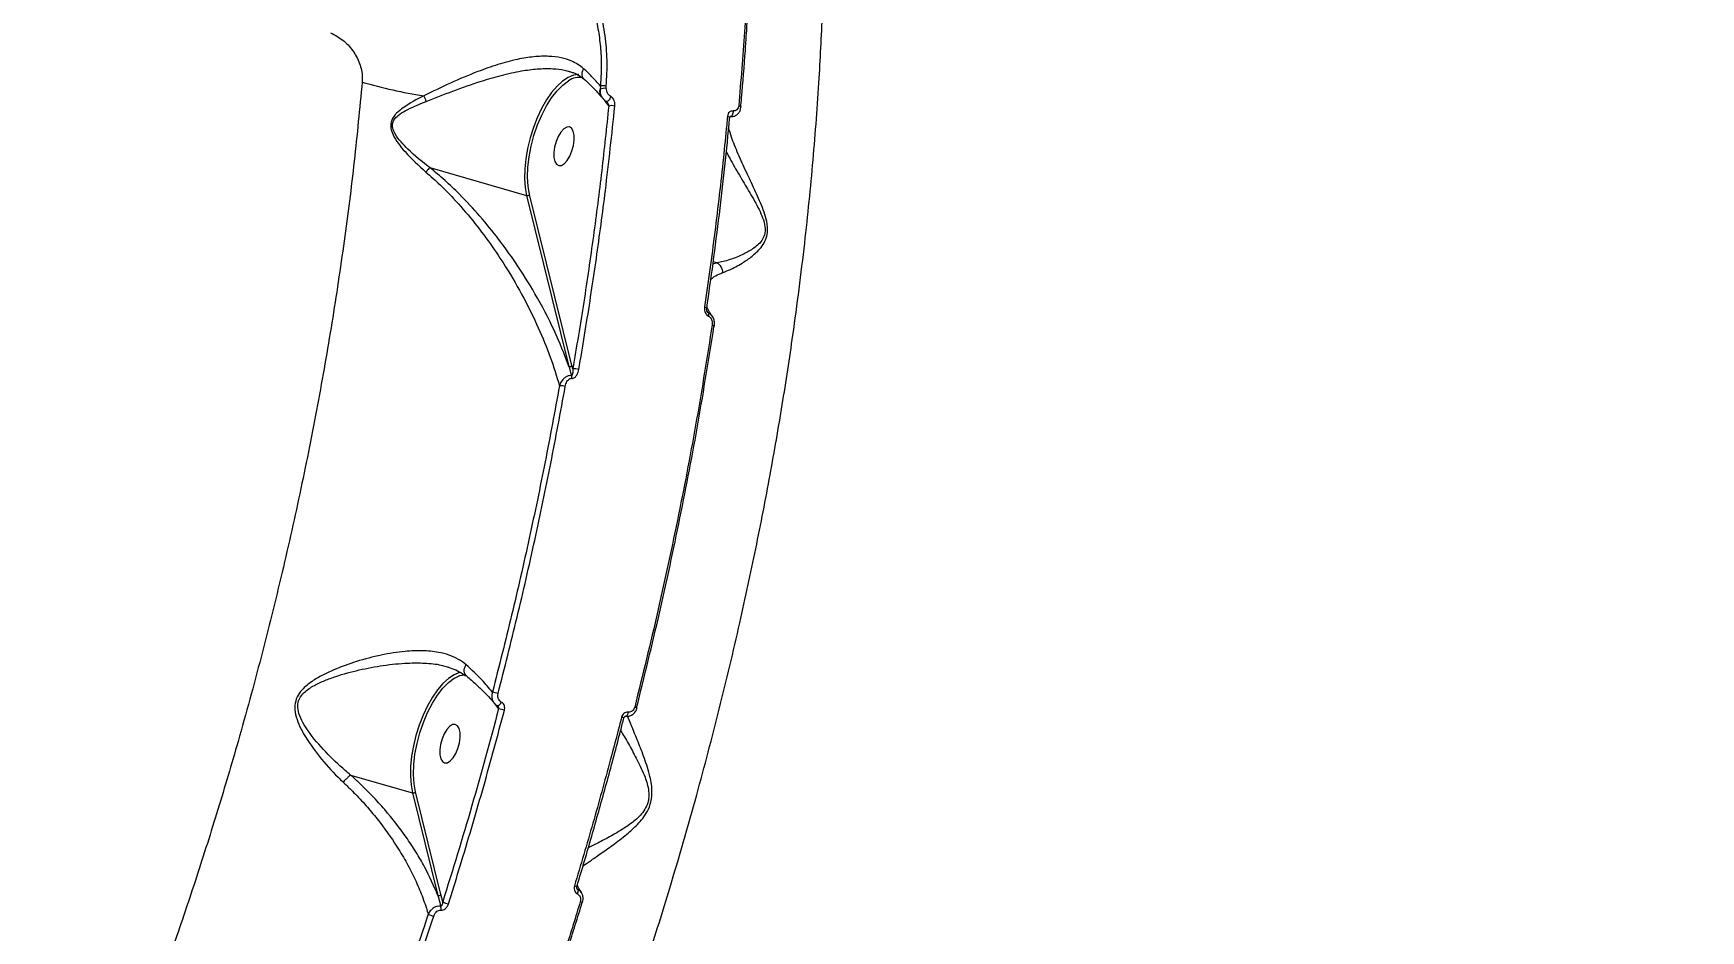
# Model space of a CAD drawing. Header units: millimetres. Extents: x -6328 to 5334, y -5037 to 4112.
# Drawn here: x -2576.2 to -2201.2, y -73.4 to 128.3 of the extents above; entities that cross this region are included whole.
import ezdxf

# ---------------------------------------------------------------- set-up
doc = ezdxf.new("R2010")
doc.units = ezdxf.units.MM
for name, color, linetype in [('DIKOM_ОБЪЕКТ', 7, 'Continuous'), ('DIKOM_РАЗМЕР_ЗОНА', 7, 'Continuous'), ('DIKOM_РАЗМЕР_ОБЪЕКТА', 7, 'Continuous')]:
    doc.layers.add(name, color=color, linetype=linetype)
doc.styles.add('style1', font='arial.ttf', dxfattribs={"width": 0.8})
doc.dimstyles.new('1-50', dxfattribs={"dimtxt": 300, "dimasz": 200, "dimexe": 100, "dimexo": 0, "dimgap": 100, "dimtad": 1, "dimtxsty": 'style1', "dimcen": 200, "dimclrd": 7, "dimclre": 7, "dimclrt": 7, "dimadec": 1, "dimazin": 2, "dimtfac": 1, "dimtmove": 0, "dimatfit": 2, "dimfxl": 0, "dimlwd": 25, "dimlwe": 18, "dimarcsym": 0})

# ---------------------------------------------------------------- blocks, each defined once
blk = doc.blocks.new('*D0')
at = {"layer": 'Defpoints', "color": 0, "transparency": 16777216}
for p in [(-3539.45, 760.32), (3333.52, 448.13), (3333.52, -4437.11)]:
    blk.add_point(p, dxfattribs=at)
at = {"layer": 'DIKOM_РАЗМЕР_ОБЪЕКТА', "color": 7, "lineweight": 18, "transparency": 16777216}
for p, q in [((-3539.45, 760.32), (-3539.45, -4537.11)), ((3333.52, 448.13), (3333.52, -4537.11))]:
    blk.add_line(p, q, dxfattribs=at)
at = {"layer": 'DIKOM_РАЗМЕР_ОБЪЕКТА', "color": 7, "lineweight": 25, "transparency": 16777216}
blk.add_line((-3339.45, -4437.11), (3133.52, -4437.11), dxfattribs=at)
at = {"layer": 'DIKOM_РАЗМЕР_ОБЪЕКТА', "color": 7, "transparency": 16777216}
for points in [[(-3339.45, -4403.77), (-3339.45, -4470.44), (-3539.45, -4437.11)], [(3133.52, -4403.77), (3133.52, -4470.44), (3333.52, -4437.11)]]:
    blk.add_solid(points, dxfattribs=at)
at = {"layer": 'DIKOM_РАЗМЕР_ОБЪЕКТА', "color": 7, "transparency": 16777216, "insert": (-102.96, -4183.94), "char_height": 300, "attachment_point": 5, "style": 'style1'}
blk.add_mtext('6900', dxfattribs=at)
blk = doc.blocks.new('*D1')
at = {"layer": 'Defpoints', "color": 0, "transparency": 16777216}
for p in [(-5040.91, 625.75), (5333.52, 448.13), (5333.52, -4936.78)]:
    blk.add_point(p, dxfattribs=at)
at = {"layer": 'DIKOM_РАЗМЕР_ЗОНА', "color": 7, "lineweight": 18, "transparency": 16777216}
for p, q in [((-5040.91, 625.75), (-5040.91, -5036.78)), ((5333.52, 448.13), (5333.52, -5036.78))]:
    blk.add_line(p, q, dxfattribs=at)
at = {"layer": 'DIKOM_РАЗМЕР_ЗОНА', "color": 7, "lineweight": 25, "transparency": 16777216}
blk.add_line((-4840.91, -4936.78), (5133.52, -4936.78), dxfattribs=at)
at = {"layer": 'DIKOM_РАЗМЕР_ЗОНА', "color": 7, "transparency": 16777216}
for points in [[(-4840.91, -4903.45), (-4840.91, -4970.11), (-5040.91, -4936.78)], [(5133.52, -4903.45), (5133.52, -4970.11), (5333.52, -4936.78)]]:
    blk.add_solid(points, dxfattribs=at)
at = {"layer": 'DIKOM_РАЗМЕР_ЗОНА', "color": 7, "transparency": 16777216, "insert": (-104.69, -4683.61), "char_height": 300, "attachment_point": 5, "style": 'style1'}
blk.add_mtext('10400', dxfattribs=at)
blk = doc.blocks.new('*D2')
at = {"layer": 'Defpoints', "color": 0, "transparency": 16777216}
for p in [(-5303.77, 2121.42), (-1621.11, 2121.42), (560.33, -2395.62)]:
    blk.add_point(p, dxfattribs=at)
at = {"layer": 'DIKOM_РАЗМЕР_ОБЪЕКТА', "color": 7, "lineweight": 18, "transparency": 16777216}
for p, q in [((-1621.11, 2121.42), (-5403.77, 2121.42)), ((560.33, -2395.62), (-5403.77, -2395.62))]:
    blk.add_line(p, q, dxfattribs=at)
at = {"layer": 'DIKOM_РАЗМЕР_ОБЪЕКТА', "color": 7, "lineweight": 25, "transparency": 16777216}
blk.add_line((-5303.77, -2195.62), (-5303.77, 1921.42), dxfattribs=at)
at = {"layer": 'DIKOM_РАЗМЕР_ОБЪЕКТА', "color": 7, "transparency": 16777216}
for points in [[(-5337.11, 1921.42), (-5270.44, 1921.42), (-5303.77, 2121.42)], [(-5337.11, -2195.62), (-5270.44, -2195.62), (-5303.77, -2395.62)]]:
    blk.add_solid(points, dxfattribs=at)
at = {"layer": 'DIKOM_РАЗМЕР_ОБЪЕКТА', "color": 7, "transparency": 16777216, "insert": (-5556.94, -137.1), "char_height": 300, "attachment_point": 5, "rotation": 90, "style": 'style1'}
blk.add_mtext('4500', dxfattribs=at)
blk = doc.blocks.new('*D3')
at = {"layer": 'Defpoints', "color": 0, "transparency": 16777216}
for p in [(-1814.92, 4111.71), (-5877.98, -3895.62), (33.33, -3895.62)]:
    blk.add_point(p, dxfattribs=at)
at = {"layer": 'DIKOM_РАЗМЕР_ЗОНА', "color": 7, "lineweight": 18, "transparency": 16777216}
for p, q in [((-1814.92, 4111.71), (-5977.98, 4111.71)), ((33.33, -3895.62), (-5977.98, -3895.62))]:
    blk.add_line(p, q, dxfattribs=at)
at = {"layer": 'DIKOM_РАЗМЕР_ЗОНА', "color": 7, "lineweight": 25, "transparency": 16777216}
blk.add_line((-5877.98, 3911.71), (-5877.98, -3695.62), dxfattribs=at)
at = {"layer": 'DIKOM_РАЗМЕР_ЗОНА', "color": 7, "transparency": 16777216}
for points in [[(-5911.31, 3911.71), (-5844.65, 3911.71), (-5877.98, 4111.71)], [(-5911.31, -3695.62), (-5844.65, -3695.62), (-5877.98, -3895.62)]]:
    blk.add_solid(points, dxfattribs=at)
at = {"layer": 'DIKOM_РАЗМЕР_ЗОНА', "color": 7, "transparency": 16777216, "insert": (-6131.15, 108.05), "char_height": 300, "attachment_point": 5, "rotation": 90, "style": 'style1'}
blk.add_mtext('8000', dxfattribs=at)

msp = doc.modelspace()

# ---------------------------------------------------------------- linework, layer by layer
at = {"layer": 'DIKOM_ОБЪЕКТ', "color": 7, "linetype": 'Continuous', "lineweight": 15}
for p, q in [((-2448.637, 116.426), (-2448.73, 115.715)), ((-2447.318, 115.924), (-2447.316, 116.415)), ((-2448.378, 113.973), (-2448.419, 114.022)), ((-2447.821, 113.348), (-2447.535, 112.967)), ((-2447.535, 112.967), (-2446.765, 111.945)), ((-2486.985, 98.106), (-2465.234, 91.845)), ((-2465.234, 91.845), (-2455.705, 53.441)), ((-2455.034, 53.658), (-2464.563, 92.063)), ((-2422.41, 76.698), (-2423.333, 76.402)), ((-2422.41, 76.698), (-2423.26, 76.943)), ((-2454.845, 52.892), (-2455.034, 53.658)), ((-2483.348, -13.973), (-2482.775, -14.121)), ((-2472.5, -22.238), (-2471.528, -23.527)), ((-2504.815, -38.401), (-2490.895, -42.408)), ((-2490.895, -42.408), (-2485.169, -65.485)), ((-2484.498, -65.268), (-2490.224, -42.19)), ((-2484.094, -66.926), (-2484.498, -65.268))]:
    msp.add_line(p, q, dxfattribs=at)
at = {"layer": 'DIKOM_ОБЪЕКТ', "color": 7, "linetype": 'Continuous', "lineweight": 15, "flags": 128}
for points in [[(-2453.492, 119.018), (-2453.531, 119.019), (-2454.688, 118.876), (-2455.9, 118.389), (-2457.141, 117.569), (-2458.385, 116.433), (-2459.603, 115.007), (-2460.771, 113.321), (-2461.861, 111.412), (-2462.852, 109.321), (-2463.721, 107.094), (-2464.449, 104.779), (-2465.021, 102.426), (-2465.425, 100.086), (-2465.651, 97.809), (-2465.694, 95.647), (-2465.554, 93.644), (-2465.234, 91.845)], [(-2464.563, 92.063), (-2464.885, 93.91), (-2465.013, 95.975), (-2464.942, 98.207), (-2464.675, 100.553), (-2464.218, 102.956), (-2463.582, 105.358), (-2462.783, 107.701), (-2461.839, 109.928), (-2460.774, 111.985), (-2459.613, 113.823), (-2458.385, 115.397), (-2457.119, 116.67), (-2455.845, 117.61), (-2455.795, 117.64)], [(-2447.243, 112.947), (-2447.26, 112.952), (-2447.275, 112.958)], [(-2446.323, 114.106), (-2446.41, 113.848), (-2446.531, 113.591), (-2446.676, 113.356), (-2446.835, 113.161), (-2446.993, 113.022), (-2447.139, 112.95), (-2447.243, 112.947)], [(-2420.059, 109.663), (-2419.901, 109.61), (-2419.769, 109.549), (-2419.667, 109.482), (-2419.599, 109.413), (-2419.569, 109.343), (-2419.568, 109.31)], [(-2418.816, 110.839), (-2418.82, 110.6), (-2418.853, 110.36), (-2418.913, 110.133), (-2418.998, 109.931), (-2419.102, 109.768), (-2419.218, 109.652), (-2419.341, 109.591), (-2419.462, 109.587)], [(-2417.537, 112.053), (-2417.386, 112.002), (-2417.258, 111.944), (-2417.158, 111.88), (-2417.088, 111.813), (-2417.051, 111.745), (-2417.046, 111.701)], [(-2417.046, 111.701), (-2417.049, 111.679), (-2417.05, 111.675)], [(-2458.005, 98.571), (-2457.4, 98.622), (-2456.748, 99.02), (-2456.101, 99.734), (-2455.512, 100.704), (-2455.028, 101.853), (-2454.688, 103.088), (-2454.521, 104.308), (-2454.54, 105.415), (-2454.742, 106.319), (-2455.112, 106.946), (-2455.621, 107.247), (-2456.225, 107.196), (-2456.877, 106.798), (-2457.524, 106.085), (-2458.114, 105.114), (-2458.598, 103.965), (-2458.937, 102.73), (-2459.104, 101.51), (-2459.086, 100.403), (-2458.883, 99.499), (-2458.513, 98.872), (-2458.005, 98.571)], [(-2425.224, 66.807), (-2425.066, 66.756), (-2424.933, 66.701), (-2424.83, 66.643), (-2424.762, 66.586), (-2424.73, 66.532), (-2424.729, 66.501)], [(-2423.503, 62.762), (-2423.352, 62.713), (-2423.224, 62.661), (-2423.122, 62.607), (-2423.051, 62.553), (-2423.014, 62.502), (-2423.008, 62.467)], [(-2423.008, 62.467), (-2423.01, 62.454), (-2423.042, 62.412), (-2423.106, 62.377)], [(-2480.121, -15.322), (-2480.35, -15.377), (-2481.562, -15.864), (-2482.803, -16.684), (-2484.046, -17.82), (-2485.265, -19.246), (-2486.432, -20.932), (-2487.523, -22.841), (-2488.513, -24.932), (-2489.382, -27.159), (-2490.111, -29.474), (-2490.683, -31.827), (-2491.086, -34.167), (-2491.312, -36.443), (-2491.356, -38.606), (-2491.216, -40.609), (-2490.895, -42.408)], [(-2490.224, -42.19), (-2490.547, -40.343), (-2490.674, -38.278), (-2490.604, -36.045), (-2490.336, -33.699), (-2489.879, -31.296), (-2489.244, -28.895), (-2488.444, -26.552), (-2487.5, -24.325), (-2486.435, -22.268), (-2485.275, -20.43), (-2484.046, -18.855), (-2482.78, -17.583), (-2481.506, -16.642), (-2481.456, -16.612)], [(-2481.456, -16.612), (-2480.256, -16.057), (-2479.204, -15.848)], [(-2470.923, -21.985), (-2471.027, -22.204), (-2471.152, -22.405), (-2471.29, -22.578), (-2471.432, -22.712), (-2471.571, -22.798), (-2471.698, -22.832), (-2471.805, -22.813), (-2471.806, -22.812)], [(-2442.405, -24.263), (-2442.439, -24.46), (-2442.489, -24.647), (-2442.554, -24.816), (-2442.632, -24.961), (-2442.719, -25.074), (-2442.812, -25.153), (-2442.906, -25.192), (-2442.999, -25.192)], [(-2440.417, -23.324), (-2440.418, -23.326), (-2440.438, -23.332)], [(-2483.667, -35.682), (-2483.062, -35.631), (-2482.41, -35.232), (-2481.763, -34.519), (-2481.173, -33.549), (-2480.689, -32.4), (-2480.35, -31.165), (-2480.183, -29.945), (-2480.201, -28.838), (-2480.404, -27.934), (-2480.774, -27.306), (-2481.282, -27.006), (-2481.887, -27.057), (-2482.539, -27.455), (-2483.186, -28.168), (-2483.775, -29.139), (-2484.259, -30.288), (-2484.599, -31.523), (-2484.766, -32.743), (-2484.747, -33.85), (-2484.545, -34.753), (-2484.175, -35.381), (-2483.667, -35.682)], [(-2452.634, -67.016), (-2452.634, -67.014), (-2452.654, -67.002)]]:
    msp.add_lwpolyline(points, dxfattribs=at)
at = {"layer": 'DIKOM_ОБЪЕКТ', "color": 7, "linetype": 'Continuous', "lineweight": 15}
for centre, radius, start, end in [((-2473.732, 213.028), 99.841, 253.42356, 261.56612), ((-2453.326, 114.002), 4.398, 80.64588, 124.15846), ((-2447.996, 114.176), 2.34, 73.1074, 105.90041), ((-2495.209, 110.462), 7.821, 18.91657, 29.10677), ((-2446.916, 115.172), 1.893, 163.33371, 217.44212), ((-2447.609, 113.014), 2.925, 84.28964, 112.52326), ((-2446.082, 109.808), 2.243, 72.15912, 107.70878), ((-2465.065, 92.467), 0.645, 254.80473, 321.11622), ((-2425.199, 65.08), 0.924, 338.21262, 21.831), ((-2455.536, 54.063), 0.645, 254.80481, 321.1154), ((-2454.521, 49.495), 3.412, 72.552, 95.45124), ((-2457.655, 45.29), 3.787, 73.05527, 93.00593), ((-2456.603, 50.864), 1.524, 355.91798, 18.68085), ((-2475.668, -33.811), 14.328, 73.69483, 78.92563), ((-2474.6, -38.728), 15.508, 73.60978, 78.57433), ((-2444.194, -27.076), 1.72, 60.93123, 79.27134), ((-2441.272, -24.863), 1.761, 60.93976, 78.83933), ((-2490.726, -41.785), 0.645, 254.80473, 321.11622), ((-2453.275, -59.742), 3.763, 251.52054, 259.83747), ((-2485, -64.863), 0.645, 254.80481, 321.1154), ((-2479.14, -54.24), 13.619, 248.66655, 254.31377), ((-2454.787, -64.534), 1.138, 329.27171, 20.97226), ((-2452.089, -63.702), 3.358, 251.35667, 260.66363), ((-2482.746, -58.078), 12.483, 248.25995, 254.26813), ((-2486.332, -68.372), 1.858, 348.07672, 15.58212)]:
    msp.add_arc(centre, radius, start, end, dxfattribs=at)
for points, knots in [([(-2602.718, -347.994), (-2598.991, -345.088), (-2591.683, -339.389), (-2580.787, -329.571), (-2570.029, -318.939), (-2559.284, -307.271), (-2548.402, -294.392), (-2538.72, -281.93), (-2530.224, -270.222), (-2523.28, -260.135), (-2516.654, -250.026), (-2510.335, -239.932), (-2504.112, -229.53), (-2496.681, -216.537), (-2488.156, -200.722), (-2478.794, -182.031), (-2470.144, -163.452), (-2462.187, -145.12), (-2455.168, -127.804), (-2448.806, -111.042), (-2443.161, -95.205), (-2437.895, -79.457), (-2432.459, -62.111), (-2427.067, -43.469), (-2421.827, -23.556), (-2417.425, -5.092), (-2413.639, 12.477), (-2410.465, 28.823), (-2407.69, 44.834), (-2405.033, 62.221), (-2402.673, 80.598), (-2400.722, 99.868), (-2399.415, 117.416), (-2398.615, 133.831), (-2398.254, 148.857), (-2398.265, 163.343), (-2398.638, 177.334), (-2399.347, 191.099), (-2400.129, 200.002), (-2400.52, 204.458)], [0, 0, 0, 0, 0.0321108, 0.0629807, 0.0939441, 0.1252643, 0.1566821, 0.189835, 0.2117861, 0.2337707, 0.2537041, 0.2736375, 0.2936718, 0.313706, 0.3466387, 0.3796847, 0.4118208, 0.4412262, 0.470712, 0.4960472, 0.5214337, 0.5455273, 0.5696649, 0.6018539, 0.6313075, 0.6608414, 0.6862174, 0.7116447, 0.7357766, 0.7599525, 0.7922219, 0.8217486, 0.8513558, 0.8767942, 0.9022838, 0.9264743, 0.9507088, 0.9753312, 1, 1, 1, 1]), ([(-2414.67, 176.516), (-2414.688, 171.323), (-2414.725, 160.929), (-2415.274, 144.929), (-2416.156, 128.657), (-2417.076, 117.591), (-2417.537, 112.053)], [0, 0, 0, 0, 0.2488775, 0.4981997, 0.7488727, 1, 1, 1, 1]), ([(-2415.799, 128.158), (-2415.644, 130.465), (-2415.249, 136.315), (-2414.798, 145.597), (-2414.428, 156.004), (-2414.217, 166.179), (-2414.21, 172.817), (-2414.207, 176.075)], [0, 0, 0, 0, 0.141013, 0.3576374, 0.5743382, 0.7910608, 1, 1, 1, 1]), ([(-2470.57, 165.222), (-2468.538, 163.437), (-2465.462, 160.736), (-2461.791, 156.514), (-2458.381, 152.059), (-2455.422, 147.237), (-2452.996, 142.171), (-2450.959, 136.978), (-2449.508, 131.627), (-2448.702, 126.25), (-2448.349, 121.582), (-2448.53, 118.331), (-2448.637, 116.426)], [0, 0, 0, 0, 0.1468748, 0.2222339, 0.2981482, 0.444988, 0.5203448, 0.5962631, 0.7424206, 0.8174389, 0.8930195, 1, 1, 1, 1]), ([(-2447.316, 116.415), (-2447.208, 118.362), (-2446.999, 122.108), (-2447.507, 127.767), (-2448.534, 133.258), (-2450.131, 138.688), (-2452.28, 143.984), (-2454.931, 149.085), (-2458.037, 153.931), (-2461.569, 158.442), (-2465.435, 162.622), (-2468.257, 165.054), (-2469.665, 166.268)], [0, 0, 0, 0, 0.1070822, 0.2059729, 0.3051836, 0.4040767, 0.5033365, 0.6029167, 0.7021785, 0.8013468, 0.9008323, 1, 1, 1, 1]), ([(-2509.302, 128.402), (-2508.371, 127.914), (-2506.53, 126.949), (-2504.253, 124.505), (-2502.684, 121.617), (-2502.133, 119.099), (-2502.198, 117.719), (-2502.216, 117.336)], [0, 0, 0, 0, 0.2385226, 0.4713368, 0.696805, 0.9159909, 1, 1, 1, 1]), ([(-2417.084, 111.677), (-2417.018, 112.374), (-2416.613, 116.665), (-2416.181, 122.164), (-2415.878, 126.926), (-2415.799, 128.158)], [0, 0, 0, 0, 0.1256611, 0.7738258, 1, 1, 1, 1]), ([(-2452.41, 120.341), (-2453.26, 120.968), (-2454.741, 122.062), (-2457.485, 122.861), (-2460.341, 123.204), (-2463.633, 123.079), (-2467.485, 122.454), (-2471.73, 121.316), (-2476.805, 119.521), (-2482.468, 117.107), (-2486.385, 115.224), (-2488.376, 114.267)], [0, 0, 0, 0, 0.1045096, 0.1823156, 0.2623965, 0.3546203, 0.4495241, 0.5618071, 0.6772358, 0.8359151, 1, 1, 1, 1]), ([(-2487.811, 112.998), (-2485.831, 113.77), (-2481.819, 115.334), (-2476.108, 117.366), (-2470.913, 118.903), (-2466.688, 119.846), (-2462.789, 120.36), (-2459.558, 120.397), (-2457.14, 120.169), (-2455.995, 119.795), (-2455.636, 119.678)], [0, 0, 0, 0, 0.1903551, 0.3856144, 0.5183957, 0.6541688, 0.7612577, 0.8710003, 0.959484, 1, 1, 1, 1]), ([(-2452.281, 118.01), (-2452.39, 118.117), (-2452.641, 118.362), (-2452.78, 118.961), (-2452.715, 119.619), (-2452.541, 120.089), (-2452.43, 120.303), (-2452.41, 120.341)], [0, 0, 0, 0, 0.2117773, 0.4846674, 0.7575586, 0.956723, 1, 1, 1, 1]), ([(-2448.637, 116.426), (-2449.26, 117.142), (-2450.369, 118.415), (-2451.789, 119.755), (-2452.41, 120.341)], [0, 0, 0, 0, 0.5623929, 1, 1, 1, 1]), ([(-2502.216, 117.336), (-2502.782, 111.424), (-2503.914, 99.598), (-2506.212, 81.537), (-2508.954, 63.268), (-2512.199, 44.71), (-2515.928, 25.99), (-2520.16, 7.069), (-2524.87, -11.899), (-2529.729, -29.682), (-2534.613, -46.172), (-2539.445, -61.419), (-2544.568, -76.569), (-2549.997, -91.654), (-2555.712, -106.598), (-2561.723, -121.419), (-2568, -136.026), (-2574.334, -149.95), (-2580.669, -163.151), (-2587.42, -176.528), (-2594.83, -190.414), (-2602.926, -204.687), (-2611.889, -219.549), (-2621.756, -234.803), (-2631.343, -248.499), (-2639.86, -259.862), (-2647.755, -269.819), (-2656.266, -279.879), (-2665.391, -289.89), (-2675.311, -299.946), (-2686.017, -309.809), (-2696.55, -318.446), (-2706.147, -325.463), (-2714.796, -331.122), (-2723.423, -336.099), (-2731.991, -340.367), (-2740.493, -343.927), (-2748.899, -346.748), (-2757.224, -348.898), (-2762.667, -349.708), (-2765.393, -350.113)], [0, 0, 0, 0, 0.0277428, 0.0554856, 0.0835918, 0.1116979, 0.1402848, 0.1688716, 0.1978427, 0.2268138, 0.2503664, 0.2739191, 0.2976931, 0.3214671, 0.3455316, 0.3695961, 0.393891, 0.4181859, 0.4402547, 0.4623235, 0.4890861, 0.5158638, 0.5426264, 0.5757713, 0.6089163, 0.6309326, 0.652949, 0.6796477, 0.7063614, 0.7330602, 0.7661254, 0.7991906, 0.8241634, 0.8492229, 0.8742824, 0.8994293, 0.9244842, 0.9496267, 0.9747692, 1, 1, 1, 1]), ([(-2455.592, 119.695), (-2455.313, 119.619), (-2454.515, 119.402), (-2453.405, 118.838), (-2452.682, 118.261), (-2452.318, 117.971)], [0, 0, 0, 0, 0.2107103, 0.6031585, 1, 1, 1, 1]), ([(-2452.324, 118.003), (-2451.82, 117.54), (-2450.692, 116.504), (-2449.395, 115.165), (-2448.702, 114.331), (-2448.437, 114.012)], [0, 0, 0, 0, 0.3331841, 0.7444341, 1, 1, 1, 1]), ([(-2488.376, 114.267), (-2489.96, 113.428), (-2492.151, 112.267), (-2494.442, 110.448), (-2495.42, 109.245), (-2495.821, 108.051), (-2495.783, 106.807), (-2495.2, 105.233), (-2494.086, 103.478), (-2491.703, 100.59), (-2489.512, 98.596), (-2487.895, 97.125)], [0, 0, 0, 0, 0.2311133, 0.319666, 0.3914023, 0.4366917, 0.482219, 0.5456618, 0.6397129, 0.7342294, 1, 1, 1, 1]), ([(-2486.995, 98.106), (-2486.997, 98.108), (-2488.723, 99.397), (-2490.971, 101.24), (-2493.498, 103.862), (-2494.708, 105.412), (-2495.372, 106.831), (-2495.445, 107.944), (-2495.031, 108.983), (-2494.019, 109.974), (-2491.651, 111.447), (-2489.429, 112.344), (-2487.811, 112.998)], [0, 0, 0, 0, 0.0003162, 0.2742391, 0.3682386, 0.4635033, 0.5235102, 0.5648333, 0.606153, 0.6747017, 0.7630002, 1, 1, 1, 1]), ([(-2448.73, 115.715), (-2448.719, 115.436), (-2448.695, 114.821), (-2448.438, 114.076), (-2448.144, 113.722), (-2448.053, 113.612)], [0, 0, 0, 0, 0.3654975, 0.8028653, 1, 1, 1, 1]), ([(-2448.364, 113.99), (-2448.316, 113.935), (-2448.199, 113.801), (-2448.102, 113.673), (-2448.045, 113.598)], [0, 0, 0, 0, 0.4111961, 1, 1, 1, 1]), ([(-2448.048, 113.616), (-2447.992, 113.535), (-2447.793, 113.25), (-2447.491, 113.081), (-2447.274, 112.961)], [0, 0, 0, 0, 0.2821325, 1, 1, 1, 1]), ([(-2446.323, 114.106), (-2446.446, 114.184), (-2446.691, 114.34), (-2447.009, 114.778), (-2447.239, 115.319), (-2447.293, 115.732), (-2447.318, 115.924)], [0, 0, 0, 0, 0.2096764, 0.4181568, 0.729856, 1, 1, 1, 1]), ([(-2447.274, 112.958), (-2447.275, 112.959), (-2447.279, 112.96), (-2447.265, 112.953), (-2447.231, 112.929), (-2447.19, 112.892), (-2447.161, 112.854), (-2447.148, 112.837)], [0, 0, 0, 0, 0.1913407, 0.3786542, 0.5697183, 0.7962163, 1, 1, 1, 1]), ([(-2447.15, 112.835), (-2447.128, 112.806), (-2447.03, 112.682), (-2446.907, 112.414), (-2446.811, 112.147), (-2446.773, 111.981), (-2446.765, 111.945)], [0, 0, 0, 0, 0.0956412, 0.4179041, 0.8757968, 1, 1, 1, 1]), ([(-2445.395, 111.943), (-2445.39, 112.011), (-2445.366, 112.332), (-2445.429, 112.878), (-2445.666, 113.466), (-2445.969, 113.882), (-2446.205, 114.031), (-2446.323, 114.106)], [0, 0, 0, 0, 0.0843516, 0.4026499, 0.6518232, 0.8254915, 1, 1, 1, 1]), ([(-2446.765, 111.945), (-2447.273, 107.104), (-2448.29, 97.415), (-2450.187, 82.698), (-2452.332, 67.859), (-2454.007, 57.883), (-2454.845, 52.892)], [0, 0, 0, 0, 0.2491447, 0.4986289, 0.7491418, 1, 1, 1, 1]), ([(-2453.498, 52.75), (-2453.387, 53.392), (-2452.834, 56.602), (-2451.45, 64.94), (-2449.508, 77.719), (-2447.278, 94.283), (-2446.069, 105.623), (-2445.395, 111.943)], [0, 0, 0, 0, 0.0321573, 0.1607921, 0.4182836, 0.6757752, 1, 1, 1, 1]), ([(-2420.059, 109.663), (-2420.117, 109.041), (-2420.41, 105.927), (-2421.281, 97.29), (-2422.842, 83.66), (-2424.429, 72.428), (-2425.224, 66.807)], [0, 0, 0, 0, 0.0441412, 0.2207137, 0.6100127, 1, 1, 1, 1]), ([(-2424.735, 66.502), (-2424.246, 69.894), (-2423.226, 76.956), (-2421.869, 87.61), (-2420.643, 98.453), (-2419.882, 105.683), (-2419.573, 109.276), (-2419.57, 109.31)], [0, 0, 0, 0, 0.2353536, 0.4900836, 0.7439765, 0.9975302, 1, 1, 1, 1]), ([(-2418.816, 110.839), (-2418.965, 110.839), (-2419.274, 110.837), (-2419.668, 110.588), (-2419.961, 110.19), (-2420.026, 109.839), (-2420.059, 109.663)], [0, 0, 0, 0, 0.2338668, 0.4824937, 0.7413363, 1, 1, 1, 1]), ([(-2419.565, 109.31), (-2419.565, 109.324), (-2419.562, 109.408), (-2419.518, 109.512), (-2419.464, 109.588), (-2419.449, 109.575), (-2419.469, 109.597), (-2419.426, 109.581), (-2419.425, 109.58)], [0, 0, 0, 0, 0.0422435, 0.2451512, 0.455878, 0.7291229, 0.9957989, 1, 1, 1, 1]), ([(-2419.244, 109.611), (-2419.104, 109.6), (-2418.694, 109.566), (-2418.063, 109.856), (-2417.49, 110.393), (-2417.137, 111.039), (-2417.094, 111.506), (-2417.075, 111.703)], [0, 0, 0, 0, 0.1236904, 0.3622279, 0.593278, 0.8282845, 1, 1, 1, 1]), ([(-2417.537, 112.053), (-2417.57, 111.872), (-2417.637, 111.512), (-2417.939, 111.101), (-2418.345, 110.842), (-2418.663, 110.84), (-2418.816, 110.839)], [0, 0, 0, 0, 0.2583542, 0.5167488, 0.7678077, 1, 1, 1, 1]), ([(-2421.103, 74.524), (-2420.289, 74.85), (-2418.644, 75.51), (-2415.944, 77.099), (-2413.835, 78.722), (-2412.493, 80.148), (-2411.631, 81.441), (-2411.083, 83.038), (-2411.015, 84.984), (-2411.468, 87.068), (-2412.472, 89.895), (-2414.009, 93.247), (-2415.911, 97.25), (-2417.697, 101.216), (-2419.047, 104.563), (-2419.599, 106.328), (-2419.802, 106.978)], [0, 0, 0, 0, 0.1136395, 0.2298744, 0.3074396, 0.3467809, 0.3870565, 0.4227027, 0.4587057, 0.5035876, 0.5466994, 0.6375058, 0.730395, 0.8335057, 0.9387057, 1, 1, 1, 1]), ([(-2420.332, 101.699), (-2419.994, 101.043), (-2419.055, 99.221), (-2417.226, 96.102), (-2415.045, 92.452), (-2413.291, 89.427), (-2412.117, 86.855), (-2411.593, 85.085), (-2411.581, 83.878), (-2411.745, 82.909), (-2412.159, 81.908), (-2413.057, 80.854), (-2414.478, 79.709), (-2416.726, 78.463), (-2419.609, 77.336), (-2421.524, 76.844), (-2422.398, 76.694), (-2422.399, 76.694)], [0, 0, 0, 0, 0.0679858, 0.1887702, 0.2919893, 0.3967598, 0.4437424, 0.4907099, 0.5214664, 0.5271229, 0.5635315, 0.6057121, 0.649561, 0.7367351, 0.8670752, 0.9998683, 1, 1, 1, 1]), ([(-2486.995, 98.106), (-2487.123, 97.978), (-2487.357, 97.743), (-2487.695, 97.36), (-2487.868, 97.157), (-2487.895, 97.125)], [0, 0, 0, 0, 0.4994815, 0.9205566, 1, 1, 1, 1]), ([(-2486.985, 98.106), (-2486.987, 98.106), (-2486.99, 98.107), (-2486.993, 98.107), (-2486.995, 98.107), (-2486.995, 98.106)], [0, 0, 0, 0, 0.3909841, 0.7860417, 1, 1, 1, 1]), ([(-2455.705, 53.441), (-2456.753, 56.133), (-2458.849, 61.516), (-2462.993, 69.361), (-2467.275, 76.215), (-2471.46, 82.035), (-2475.646, 87.197), (-2479.74, 91.599), (-2483.539, 95.247), (-2485.837, 97.153), (-2486.985, 98.106)], [0, 0, 0, 0, 0.1801421, 0.3602677, 0.5134826, 0.627815, 0.7423229, 0.8564285, 0.9282344, 1, 1, 1, 1]), ([(-2487.895, 97.125), (-2486.815, 96.174), (-2484.656, 94.271), (-2481.098, 90.623), (-2477.275, 86.22), (-2473.382, 81.055), (-2469.505, 75.23), (-2465.842, 68.901), (-2462.527, 62.12), (-2459.81, 55.521), (-2458.505, 51.22), (-2457.853, 49.072)], [0, 0, 0, 0, 0.0661314, 0.1323031, 0.238336, 0.3447311, 0.4509767, 0.593956, 0.7292239, 0.864722, 1, 1, 1, 1]), ([(-2422.399, 76.694), (-2422.4, 76.694), (-2422.402, 76.695), (-2422.406, 76.697), (-2422.409, 76.698), (-2422.41, 76.698)], [0, 0, 0, 0, 0.3001999, 0.7069773, 1, 1, 1, 1]), ([(-2421.103, 74.524), (-2421.106, 74.574), (-2421.128, 74.898), (-2421.289, 75.494), (-2421.734, 76.222), (-2422.177, 76.536), (-2422.399, 76.694)], [0, 0, 0, 0, 0.056229, 0.3685429, 0.6842715, 1, 1, 1, 1]), ([(-2423.823, 72.943), (-2423.662, 73.104), (-2423.185, 73.58), (-2422.251, 74.098), (-2421.41, 74.41), (-2421.103, 74.524)], [0, 0, 0, 0, 0.2445774, 0.7231681, 1, 1, 1, 1]), ([(-2425.224, 66.807), (-2425.237, 66.663), (-2425.268, 66.327), (-2425.186, 65.814), (-2424.988, 65.336), (-2424.708, 64.955), (-2424.464, 64.809), (-2424.341, 64.737)], [0, 0, 0, 0, 0.1825282, 0.4237843, 0.6274648, 0.8134356, 1, 1, 1, 1]), ([(-2424.536, 65.597), (-2424.537, 65.599), (-2424.56, 65.624), (-2424.614, 65.713), (-2424.69, 65.886), (-2424.744, 66.152), (-2424.758, 66.38), (-2424.728, 66.491), (-2424.725, 66.501)], [0, 0, 0, 0, 0.0079824, 0.1276995, 0.3195836, 0.5889213, 0.9605346, 1, 1, 1, 1]), ([(-2423.451, 64.654), (-2423.681, 64.996), (-2424.2, 65.767), (-2424.517, 66.43), (-2424.693, 66.799)], [0, 0, 0, 0, 0.443269, 1, 1, 1, 1]), ([(-2424.341, 65.423), (-2424.391, 65.489), (-2424.503, 65.639), (-2424.614, 65.786), (-2424.676, 65.869)], [0, 0, 0, 0, 0.4404018, 1, 1, 1, 1]), ([(-2424.341, 65.423), (-2424.369, 65.44), (-2424.418, 65.47), (-2424.484, 65.531), (-2424.515, 65.575), (-2424.532, 65.6)], [0, 0, 0, 0, 0.369244, 0.6403713, 1, 1, 1, 1]), ([(-2423.469, 64.64), (-2423.567, 64.784), (-2423.797, 65.123), (-2424.143, 65.314), (-2424.341, 65.423)], [0, 0, 0, 0, 0.4244371, 1, 1, 1, 1]), ([(-2424.341, 64.737), (-2424.223, 64.667), (-2423.986, 64.527), (-2423.717, 64.161), (-2423.532, 63.706), (-2423.458, 63.219), (-2423.49, 62.901), (-2423.503, 62.762)], [0, 0, 0, 0, 0.188925, 0.3774349, 0.5791838, 0.8164502, 1, 1, 1, 1]), ([(-2423.043, 62.472), (-2423.011, 62.633), (-2422.921, 63.088), (-2423.07, 63.836), (-2423.262, 64.437), (-2423.463, 64.656), (-2423.474, 64.667)], [0, 0, 0, 0, 0.2155294, 0.6098716, 0.9795331, 1, 1, 1, 1]), ([(-2423.503, 62.762), (-2424.627, 55.701), (-2426.877, 41.558), (-2430.989, 20.114), (-2435.599, -1.48), (-2439.152, -15.91), (-2440.932, -23.135)], [0, 0, 0, 0, 0.2482523, 0.4971932, 0.7482405, 1, 1, 1, 1]), ([(-2440.502, -23.329), (-2438.751, -16.22), (-2435.243, -1.983), (-2430.652, 19.462), (-2426.517, 40.96), (-2424.244, 55.231), (-2423.106, 62.377)], [0, 0, 0, 0, 0.2482526, 0.4971936, 0.7482408, 1, 1, 1, 1]), ([(-2455.705, 53.441), (-2455.644, 53.21), (-2455.459, 52.515), (-2455.279, 51.818), (-2455.159, 51.352)], [0, 0, 0, 0, 0.3320291, 1, 1, 1, 1]), ([(-2454.845, 52.892), (-2454.841, 52.608), (-2454.835, 52.187), (-2454.916, 51.71), (-2455.001, 51.48), (-2455.084, 51.368), (-2455.144, 51.356), (-2455.159, 51.352)], [0, 0, 0, 0, 0.4939038, 0.7308129, 0.8854639, 0.9700829, 1, 1, 1, 1]), ([(-2455.083, 50.756), (-2455.034, 50.753), (-2454.879, 50.742), (-2454.582, 50.831), (-2454.212, 51.11), (-2453.759, 51.73), (-2453.601, 52.346), (-2453.498, 52.75)], [0, 0, 0, 0, 0.0555185, 0.1783962, 0.3495223, 0.5728916, 1, 1, 1, 1]), ([(-2457.853, 49.072), (-2458.901, 43.376), (-2460.998, 31.974), (-2464.61, 14.776), (-2468.535, -2.483), (-2471.455, -13.991), (-2472.915, -19.75)], [0, 0, 0, 0, 0.2488778, 0.4982002, 0.748873, 1, 1, 1, 1]), ([(-2471.645, -20.059), (-2470.194, -14.339), (-2467.289, -2.889), (-2463.363, 14.355), (-2459.728, 31.643), (-2457.61, 43.152), (-2456.551, 48.912)], [0, 0, 0, 0, 0.2488775, 0.4981996, 0.7488726, 1, 1, 1, 1]), ([(-2455.159, 51.352), (-2455.233, 51.36), (-2455.474, 51.383), (-2455.937, 51.307), (-2456.535, 51.015), (-2457.196, 50.409), (-2457.629, 49.705), (-2457.808, 49.199), (-2457.853, 49.072)], [0, 0, 0, 0, 0.0635458, 0.2059318, 0.3867575, 0.5938455, 0.8977465, 1, 1, 1, 1]), ([(-2456.551, 48.912), (-2456.452, 49.298), (-2456.305, 49.868), (-2455.887, 50.439), (-2455.55, 50.691), (-2455.273, 50.769), (-2455.127, 50.759), (-2455.083, 50.756)], [0, 0, 0, 0, 0.4385519, 0.6486814, 0.8192315, 0.9451773, 1, 1, 1, 1]), ([(-2478.859, -13.599), (-2479.401, -13.181), (-2480.531, -12.308), (-2482.639, -11.393), (-2485.335, -10.695), (-2488.661, -10.389), (-2492.988, -10.565), (-2497.997, -11.356), (-2503.405, -12.778), (-2507.796, -14.368), (-2511.117, -15.914), (-2513.586, -17.335), (-2515.603, -18.937), (-2516.94, -20.812), (-2517.465, -22.759), (-2517.245, -24.892), (-2516.489, -27.032), (-2514.824, -30.252), (-2511.909, -34.301), (-2508.762, -37.82), (-2506.868, -39.635), (-2506.484, -40.002)], [0, 0, 0, 0, 0.0399715, 0.083299, 0.1277351, 0.1880435, 0.2502378, 0.3338835, 0.4199859, 0.5013491, 0.5428288, 0.5846608, 0.6297904, 0.6581297, 0.6869604, 0.7180466, 0.7529296, 0.7887563, 0.8810067, 0.9758693, 1, 1, 1, 1]), ([(-2504.824, -38.401), (-2504.825, -38.4), (-2505.231, -38.065), (-2507.168, -36.425), (-2510.514, -33.235), (-2513.675, -29.591), (-2515.585, -26.63), (-2516.474, -24.739), (-2516.805, -22.92), (-2516.545, -21.746), (-2516.067, -20.739), (-2515.037, -19.489), (-2513.047, -18.215), (-2510.62, -17.103), (-2507.282, -15.898), (-2502.899, -14.71), (-2497.453, -13.687), (-2492.471, -13.181), (-2488.109, -13.197), (-2485.217, -13.462), (-2483.717, -13.872), (-2483.348, -13.973)], [0, 0, 0, 0, 0.0000998, 0.027595, 0.1330084, 0.2407249, 0.2790518, 0.3180868, 0.3502039, 0.3738509, 0.3792614, 0.4084438, 0.45717, 0.5029659, 0.54921, 0.6435301, 0.7397565, 0.8380761, 0.9067719, 0.9771014, 1, 1, 1, 1]), ([(-2483.358, -14.021), (-2483.053, -14.099), (-2482.119, -14.336), (-2480.764, -14.956), (-2479.611, -15.588), (-2479.096, -16.056), (-2478.991, -16.152)], [0, 0, 0, 0, 0.1764531, 0.5396385, 0.9058063, 1, 1, 1, 1]), ([(-2478.851, -16.014), (-2478.957, -15.911), (-2479.193, -15.679), (-2479.312, -15.093), (-2479.229, -14.405), (-2479.024, -13.891), (-2478.88, -13.638), (-2478.859, -13.599)], [0, 0, 0, 0, 0.2084038, 0.4669831, 0.7255633, 0.9582604, 1, 1, 1, 1]), ([(-2472.915, -19.75), (-2473.674, -18.837), (-2475.321, -16.855), (-2477.619, -14.74), (-2478.859, -13.599)], [0, 0, 0, 0, 0.4604881, 1, 1, 1, 1]), ([(-2478.861, -16.042), (-2478.723, -16.153), (-2477.829, -16.878), (-2476.389, -18.181), (-2474.594, -19.922), (-2473.33, -21.268), (-2472.752, -21.994), (-2472.589, -22.199)], [0, 0, 0, 0, 0.0509901, 0.3313547, 0.6112883, 0.8903675, 1, 1, 1, 1]), ([(-2472.915, -19.75), (-2472.948, -19.856), (-2473.068, -20.245), (-2473.105, -20.928), (-2472.94, -21.673), (-2472.675, -22.028), (-2472.561, -22.18)], [0, 0, 0, 0, 0.1237971, 0.4554565, 0.7664591, 1, 1, 1, 1]), ([(-2472.553, -22.184), (-2472.425, -22.348), (-2472.217, -22.615), (-2471.906, -22.73), (-2471.788, -22.774)], [0, 0, 0, 0, 0.6175223, 1, 1, 1, 1]), ([(-2470.923, -21.985), (-2471.051, -21.904), (-2471.308, -21.741), (-2471.572, -21.325), (-2471.717, -20.823), (-2471.717, -20.38), (-2471.66, -20.128), (-2471.645, -20.059)], [0, 0, 0, 0, 0.216891, 0.4334722, 0.6619726, 0.9080849, 1, 1, 1, 1]), ([(-2470.224, -23.849), (-2470.209, -23.783), (-2470.153, -23.54), (-2470.151, -23.114), (-2470.289, -22.628), (-2470.546, -22.222), (-2470.797, -22.064), (-2470.923, -21.985)], [0, 0, 0, 0, 0.0918816, 0.335558, 0.5630753, 0.7814373, 1, 1, 1, 1]), ([(-2471.528, -23.527), (-2473.488, -30.788), (-2477.414, -45.332), (-2481.865, -59.721), (-2484.094, -66.926)], [0, 0, 0, 0, 0.4992727, 1, 1, 1, 1]), ([(-2482.822, -67.352), (-2482.622, -66.717), (-2481.62, -63.542), (-2478.906, -54.744), (-2474.814, -40.894), (-2471.755, -29.534), (-2470.224, -23.849)], [0, 0, 0, 0, 0.0441412, 0.2207137, 0.6100127, 1, 1, 1, 1]), ([(-2471.805, -22.814), (-2471.803, -22.814), (-2471.787, -22.82), (-2471.755, -22.835), (-2471.725, -22.884), (-2471.72, -22.892)], [0, 0, 0, 0, 0.0994677, 0.8528304, 1, 1, 1, 1]), ([(-2471.722, -22.894), (-2471.696, -22.929), (-2471.625, -23.025), (-2471.56, -23.215), (-2471.529, -23.392), (-2471.528, -23.497), (-2471.528, -23.527)], [0, 0, 0, 0, 0.1866948, 0.5011525, 0.8615765, 1, 1, 1, 1]), ([(-2443.874, -25.386), (-2444.04, -26.031), (-2444.87, -29.254), (-2446.968, -37.203), (-2450.279, -49.222), (-2453.071, -58.613), (-2454.468, -63.312)], [0, 0, 0, 0, 0.0507678, 0.2538476, 0.6266954, 1, 1, 1, 1]), ([(-2453.946, -63.445), (-2453.78, -62.906), (-2452.484, -58.691), (-2450.181, -50.746), (-2447.062, -39.618), (-2444.796, -31.218), (-2443.612, -26.53), (-2443.37, -25.57)], [0, 0, 0, 0, 0.0430179, 0.3364683, 0.6305392, 0.9243488, 1, 1, 1, 1]), ([(-2452.539, -58.779), (-2452.025, -58.44), (-2450.983, -57.752), (-2448.674, -56.152), (-2445.896, -54.184), (-2442.991, -51.988), (-2440.658, -49.926), (-2439.097, -48.164), (-2437.984, -46.52), (-2437.125, -44.336), (-2436.968, -42.039), (-2437.208, -40.014), (-2437.795, -37.363), (-2438.93, -34.069), (-2440.378, -30.415), (-2441.651, -27.319), (-2442.249, -25.855), (-2442.524, -25.182)], [0, 0, 0, 0, 0.0828111, 0.1678523, 0.2582531, 0.3504767, 0.4182603, 0.4526932, 0.4880973, 0.5282713, 0.5748016, 0.608422, 0.6428366, 0.7339952, 0.8277138, 0.9207701, 1, 1, 1, 1]), ([(-2442.405, -24.263), (-2442.439, -24.26), (-2442.622, -24.243), (-2442.961, -24.299), (-2443.372, -24.535), (-2443.706, -24.907), (-2443.818, -25.226), (-2443.874, -25.386)], [0, 0, 0, 0, 0.0535395, 0.2897948, 0.5263616, 0.7631292, 1, 1, 1, 1]), ([(-2443.355, -25.571), (-2443.353, -25.56), (-2443.341, -25.495), (-2443.287, -25.391), (-2443.199, -25.278), (-2443.096, -25.211), (-2443.021, -25.188), (-2442.982, -25.201), (-2442.967, -25.206)], [0, 0, 0, 0, 0.0354195, 0.2032937, 0.3746242, 0.5792607, 0.8316582, 1, 1, 1, 1]), ([(-2442.855, -25.167), (-2442.703, -25.183), (-2442.277, -25.227), (-2441.594, -24.957), (-2440.944, -24.425), (-2440.547, -23.833), (-2440.467, -23.433), (-2440.444, -23.317)], [0, 0, 0, 0, 0.1394598, 0.389782, 0.6409665, 0.8962207, 1, 1, 1, 1]), ([(-2440.932, -23.135), (-2440.987, -23.296), (-2441.099, -23.615), (-2441.433, -23.989), (-2441.845, -24.226), (-2442.187, -24.283), (-2442.371, -24.266), (-2442.405, -24.263)], [0, 0, 0, 0, 0.2363546, 0.4725827, 0.7091512, 0.9458514, 1, 1, 1, 1]), ([(-2444.084, -28.385), (-2443.999, -28.527), (-2443.443, -29.448), (-2442.156, -31.688), (-2440.341, -34.993), (-2438.91, -37.943), (-2438.097, -40.371), (-2437.75, -41.986), (-2437.728, -43.35), (-2437.956, -44.637), (-2438.264, -45.44), (-2438.866, -46.492), (-2439.649, -47.479), (-2441.231, -48.935), (-2443.624, -50.598), (-2446.626, -52.326), (-2449.374, -53.773), (-2450.794, -54.464), (-2451.371, -54.744)], [0, 0, 0, 0, 0.0214282, 0.1390014, 0.2503299, 0.3638432, 0.4029456, 0.4427956, 0.4821629, 0.4942048, 0.529644, 0.5380654, 0.577112, 0.6179919, 0.699028, 0.8099209, 0.9227799, 1, 1, 1, 1]), ([(-2504.824, -38.401), (-2504.97, -38.512), (-2505.262, -38.735), (-2505.821, -39.272), (-2506.238, -39.719), (-2506.452, -39.965), (-2506.484, -40.002)], [0, 0, 0, 0, 0.3157288, 0.6314576, 0.943771, 1, 1, 1, 1]), ([(-2506.484, -40.002), (-2505.905, -40.553), (-2504.355, -42.025), (-2501.988, -44.518), (-2498.552, -48.507), (-2495.404, -52.808), (-2492.631, -57.327), (-2490.689, -60.988), (-2489.049, -64.663), (-2487.992, -67.562), (-2487.504, -69.218), (-2487.37, -69.672)], [0, 0, 0, 0, 0.0601169, 0.1606253, 0.2618619, 0.4689752, 0.5879989, 0.7078536, 0.830228, 0.9534373, 1, 1, 1, 1]), ([(-2504.815, -38.401), (-2504.816, -38.401), (-2504.819, -38.4), (-2504.822, -38.4), (-2504.823, -38.401), (-2504.824, -38.401)], [0, 0, 0, 0, 0.4269521, 0.7842824, 1, 1, 1, 1]), ([(-2485.169, -65.485), (-2486.098, -63.338), (-2487.502, -60.091), (-2490.091, -55.678), (-2492.929, -51.369), (-2496.222, -47.134), (-2499.913, -43.073), (-2502.506, -40.485), (-2504.195, -38.961), (-2504.815, -38.401)], [0, 0, 0, 0, 0.2355394, 0.3560364, 0.4765274, 0.7016571, 0.8172953, 0.9329171, 1, 1, 1, 1]), ([(-2454.468, -63.312), (-2454.484, -63.37), (-2454.545, -63.597), (-2454.562, -64.005), (-2454.439, -64.482), (-2454.187, -64.883), (-2453.935, -65.038), (-2453.809, -65.115)], [0, 0, 0, 0, 0.0825824, 0.3217227, 0.5513052, 0.7756177, 1, 1, 1, 1]), ([(-2453.885, -63.986), (-2453.888, -63.984), (-2453.908, -63.966), (-2453.953, -63.869), (-2453.979, -63.704), (-2453.974, -63.551), (-2453.941, -63.468), (-2453.934, -63.45)], [0, 0, 0, 0, 0.0493167, 0.3454687, 0.6184256, 0.9136592, 1, 1, 1, 1]), ([(-2452.839, -64.855), (-2452.993, -64.629), (-2453.424, -63.995), (-2453.733, -63.407), (-2453.838, -63.108), (-2453.84, -63.101)], [0, 0, 0, 0, 0.3504015, 0.9848243, 1, 1, 1, 1]), ([(-2485.169, -65.485), (-2485.107, -65.717), (-2484.892, -66.511), (-2484.687, -67.308), (-2484.542, -67.873)], [0, 0, 0, 0, 0.2912822, 1, 1, 1, 1]), ([(-2453.163, -66.884), (-2454.217, -70.286), (-2457.296, -80.227), (-2462.722, -96.591), (-2469.589, -115.898), (-2476.854, -135.026), (-2482.023, -147.527), (-2484.611, -153.786)], [0, 0, 0, 0, 0.1144542, 0.3345003, 0.5550756, 0.7772654, 1, 1, 1, 1]), ([(-2484.094, -66.926), (-2484.11, -67.071), (-2484.137, -67.323), (-2484.244, -67.619), (-2484.356, -67.788), (-2484.45, -67.854), (-2484.505, -67.871), (-2484.532, -67.872), (-2484.542, -67.873)], [0, 0, 0, 0, 0.3694027, 0.6445477, 0.8371646, 0.9270165, 0.9711869, 1, 1, 1, 1]), ([(-2484.514, -68.756), (-2484.482, -68.759), (-2484.318, -68.775), (-2483.989, -68.721), (-2483.544, -68.477), (-2483.098, -68.02), (-2482.92, -67.589), (-2482.822, -67.352)], [0, 0, 0, 0, 0.0440727, 0.2245474, 0.4337722, 0.6875081, 1, 1, 1, 1]), ([(-2477.412, -137.314), (-2477.111, -136.579), (-2474.273, -129.643), (-2469.222, -116.143), (-2462.312, -96.828), (-2456.859, -80.371), (-2453.761, -70.372), (-2452.709, -66.979)], [0, 0, 0, 0, 0.0324237, 0.3060595, 0.581698, 0.8580123, 1, 1, 1, 1]), ([(-2453.724, -64.127), (-2453.751, -64.092), (-2453.829, -63.988), (-2453.905, -63.886), (-2453.955, -63.818)], [0, 0, 0, 0, 0.3389783, 1, 1, 1, 1]), ([(-2453.724, -64.127), (-2453.763, -64.102), (-2453.808, -64.074), (-2453.86, -64.022), (-2453.873, -64), (-2453.882, -63.985)], [0, 0, 0, 0, 0.6566207, 0.7571161, 1, 1, 1, 1]), ([(-2453.809, -65.115), (-2453.684, -65.192), (-2453.435, -65.345), (-2453.187, -65.739), (-2453.068, -66.207), (-2453.087, -66.605), (-2453.147, -66.827), (-2453.163, -66.884)], [0, 0, 0, 0, 0.2256675, 0.4513623, 0.6801796, 0.9175966, 1, 1, 1, 1]), ([(-2452.936, -64.859), (-2452.998, -64.751), (-2453.184, -64.428), (-2453.509, -64.247), (-2453.724, -64.127)], [0, 0, 0, 0, 0.333792, 1, 1, 1, 1]), ([(-2452.666, -67.007), (-2452.605, -66.802), (-2452.455, -66.296), (-2452.545, -65.513), (-2452.81, -65.051), (-2452.923, -64.854)], [0, 0, 0, 0, 0.28138, 0.6935682, 1, 1, 1, 1]), ([(-2487.37, -69.672), (-2489.649, -76.632), (-2494.215, -90.572), (-2501.683, -111.207), (-2509.568, -131.649), (-2515.204, -144.973), (-2518.026, -151.645)], [0, 0, 0, 0, 0.2482527, 0.4971938, 0.7482409, 1, 1, 1, 1]), ([(-2516.855, -152.25), (-2514.066, -145.657), (-2508.479, -132.453), (-2500.605, -112.067), (-2493.077, -91.294), (-2488.448, -77.166), (-2486.131, -70.093)], [0, 0, 0, 0, 0.2482522, 0.497193, 0.7482405, 1, 1, 1, 1]), ([(-2484.542, -67.873), (-2484.585, -67.868), (-2484.84, -67.84), (-2485.353, -67.889), (-2486.08, -68.177), (-2486.779, -68.723), (-2487.185, -69.28), (-2487.343, -69.616), (-2487.37, -69.672)], [0, 0, 0, 0, 0.0395069, 0.2326388, 0.4437426, 0.6867398, 0.9479473, 1, 1, 1, 1]), ([(-2486.131, -70.093), (-2486.031, -69.855), (-2485.857, -69.439), (-2485.424, -69.005), (-2485.002, -68.782), (-2484.693, -68.737), (-2484.54, -68.753), (-2484.514, -68.756)], [0, 0, 0, 0, 0.3277202, 0.573894, 0.77963, 0.9627747, 1, 1, 1, 1])]:
    msp.add_open_spline(points, degree=3, knots=knots, dxfattribs=at)

# ---------------------------------------------------------------- dimensions: what is measured, and where the dimension line sits
at = {"layer": 'DIKOM_РАЗМЕР_ЗОНА'}
dim = msp.add_linear_dim(base=(-5877.98, -3895.616), p1=(-1814.925, 4111.709), p2=(33.33, -3895.616), angle=90, text='8000', dimstyle='1-50', dxfattribs=at)
dim.commit()
dim.dimension.update_dxf_attribs({"geometry": '*D3', "text_midpoint": (-5877.98, 108.046), "dimtype": 160})
dim = msp.add_linear_dim(base=(5333.521, -4936.782), p1=(-5040.908, 625.746), p2=(5333.521, 448.128), text='10400', dimstyle='1-50', dxfattribs=at)
dim.commit()
dim.dimension.update_dxf_attribs({"geometry": '*D1', "text_midpoint": (-104.69, -4936.782), "dimtype": 160})
at = {"layer": 'DIKOM_РАЗМЕР_ОБЪЕКТА'}
dim = msp.add_linear_dim(base=(-5303.773, 2121.419), p1=(560.33, -2395.616), p2=(-1621.109, 2121.419), angle=90, text='4500', dimstyle='1-50', dxfattribs=at)
dim.commit()
dim.dimension.update_dxf_attribs({"geometry": '*D2', "text_midpoint": (-5303.773, -137.099), "dimtype": 160})
dim = msp.add_linear_dim(base=(3333.521, -4437.108), p1=(-3539.449, 760.323), p2=(3333.521, 448.128), text='6900', dimstyle='1-50', dxfattribs=at)
dim.commit()
dim.dimension.update_dxf_attribs({"geometry": '*D0', "text_midpoint": (-102.964, -4437.108), "dimtype": 160})

doc.saveas('drawing.dxf')
